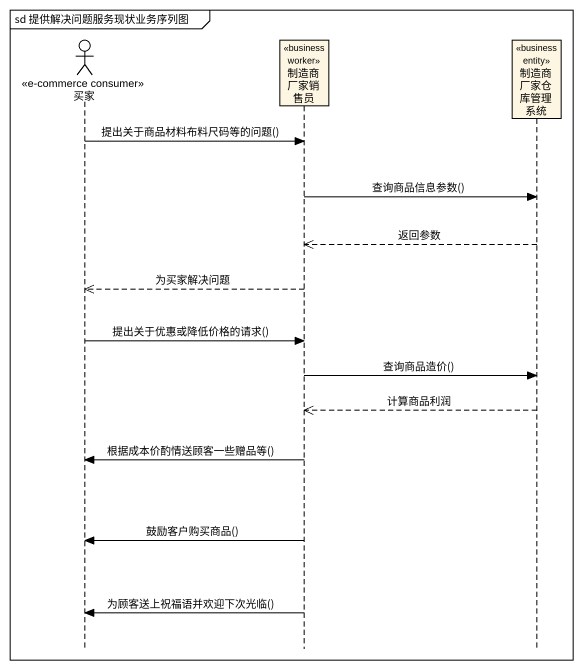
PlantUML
@startuml
mainframe sd 提供解决问题服务现状业务序列图
hide footbox
actor 买家 <<e-commerce consumer>>
participant 制造商厂家销售员 <<business worker>>
participant 制造商厂家仓库管理系统 <<business entity>>

买家 -> 制造商厂家销售员 : 提出关于商品材料布料尺码等的问题()
制造商厂家销售员 -> 制造商厂家仓库管理系统 : 查询商品信息参数()
制造商厂家仓库管理系统 -->> 制造商厂家销售员 : 返回参数
制造商厂家销售员 -->> 买家 : 为买家解决问题
买家 -> 制造商厂家销售员 : 提出关于优惠或降低价格的请求()
制造商厂家销售员 -> 制造商厂家仓库管理系统 : 查询商品造价()
制造商厂家仓库管理系统 -->> 制造商厂家销售员 : 计算商品利润
制造商厂家销售员 -> 买家 : 根据成本价酌情送顾客一些赠品等()
制造商厂家销售员 -> 买家 : 鼓励客户购买商品()
制造商厂家销售员 -> 买家 : 为顾客送上祝福语并欢迎下次光临()
@enduml
